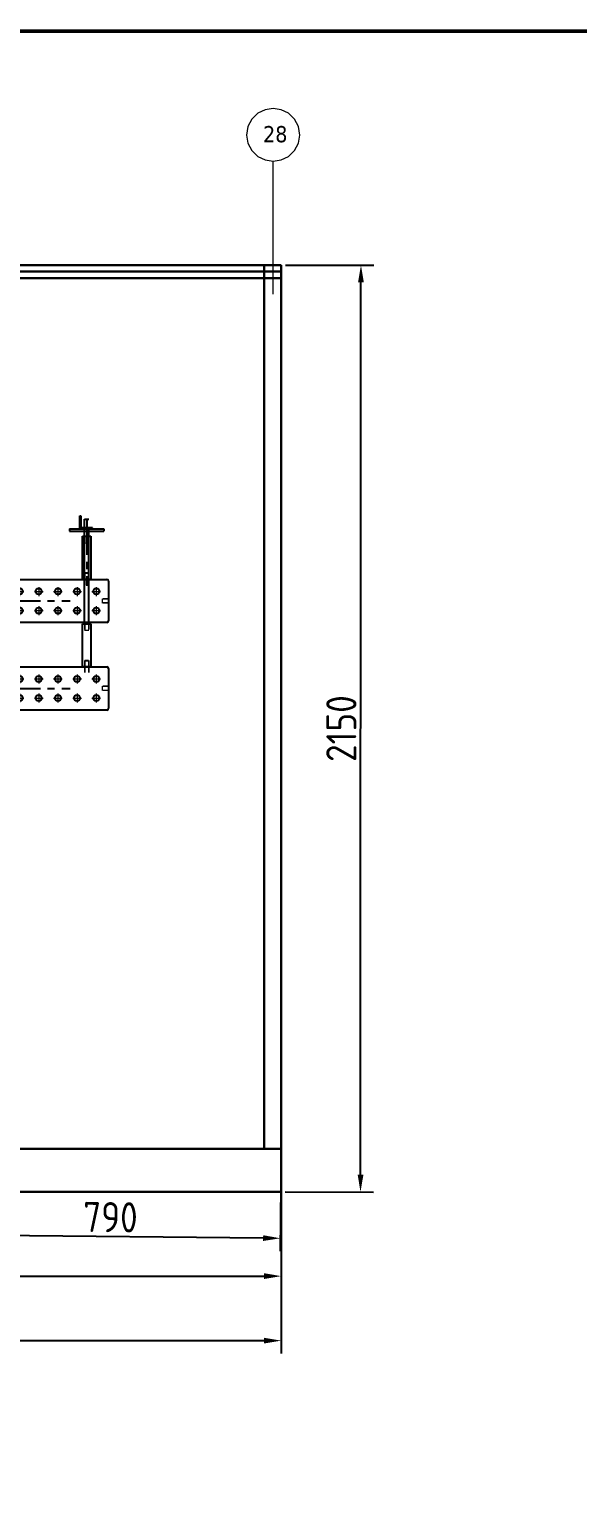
# Model space of a CAD drawing. Header units: millimetres. Extents: x 51831 to 122350, y -311274 to -161296.
# Drawn here: x 58602 to 59875, y -164942 to -161538 of the extents above; entities that cross this region are included whole.
import ezdxf

# ---------------------------------------------------------------- set-up
doc = ezdxf.new("R2010")
doc.units = ezdxf.units.MM
doc.header["$LTSCALE"] = 13
for name, pattern in [('CENTER', [50.8, 31.75, -6.35, 6.35, -6.35]), ('CENTERX2', [101.6, 63.5, -12.7, 12.7, -12.7]), ('点画线', [18, 12, -2, 2, -2]), ('虚线', [2, 1, -1])]:
    doc.linetypes.add(name, pattern=pattern)
doc.layers.get('0').update_dxf_attribs({"color": 1, "linetype": 'CENTER'})
doc.layers.add('1', color=4, linetype='Continuous')
doc.layers.add('粗实线', color=4, linetype='Continuous')
doc.layers.add('中心线层', color=1, linetype='点画线', lineweight=18, true_color=0xff0000)
for name, color, linetype, lineweight in [('标注、文本', 3, 'Continuous', 25), ('虚线层', 6, '虚线', 18), ('铁心', 3, 'Continuous', 0)]:
    doc.layers.add(name, color=color, linetype=linetype, lineweight=lineweight)
doc.styles.get("Standard").update_dxf_attribs({"font": 'gbenor.shx', "bigfont": 'gbcbig.shx'})
doc.styles.add('Tahoma$001', font='tahoma.ttf', dxfattribs={"height": 2.159784})
doc.dimstyles.new('1-15', dxfattribs={"dimscale": 20, "dimtxt": 3.5, "dimasz": 2, "dimexe": 1.5, "dimexo": 0.5, "dimgap": 0.5, "dimtad": 1, "dimtoh": 1, "dimdec": 1, "dimdsep": 46, "dimtxsty": 'Standard', "dimcen": 2.5, "dimclrd": 3, "dimclre": 3, "dimclrt": 3, "dimadec": 0, "dimazin": 2, "dimtfac": 1, "dimtdec": 1, "dimtmove": 0, "dimatfit": 2, "dimfxl": 1, "dimarcsym": 0})

# ---------------------------------------------------------------- blocks, each defined once
blk = doc.blocks.new('25560')
blk.add_line((54442, -153783), (54442, -153791))
at = {"layer": '1', "color": 1, "linetype": 'CENTERX2', "lineweight": -3, "ltscale": 0.1}
blk.add_line((54069, -153787), (54353, -153787), dxfattribs=at)
at = {"layer": '中心线层'}
for p, q in [((54180.9, -153764.8), (54200.9, -153764.8)), ((54190.9, -153754.8), (54190.9, -153774.8)), ((54190.9, -153755.1), (54190.9, -153775.7)), ((54225.4, -153764.8), (54245.4, -153764.8)), ((54235.4, -153754.8), (54235.4, -153774.8)), ((54235.4, -153755.1), (54235.4, -153775.7)), ((54269.9, -153764.8), (54289.9, -153764.8)), ((54279.9, -153754.8), (54279.9, -153774.8)), ((54279.9, -153755.1), (54279.9, -153775.7)), ((54314.4, -153764.8), (54334.4, -153764.8)), ((54324.4, -153754.8), (54324.4, -153774.8)), ((54324.4, -153755.1), (54324.4, -153775.7)), ((54358.9, -153764.8), (54378.9, -153764.8)), ((54368.9, -153754.8), (54368.9, -153774.8)), ((54368.9, -153755.1), (54368.9, -153775.7)), ((54403.4, -153764.8), (54423.4, -153764.8)), ((54413.4, -153754.8), (54413.4, -153774.8)), ((54413.4, -153755.1), (54413.4, -153775.7)), ((54180.9, -153809.3), (54200.9, -153809.3)), ((54190.9, -153799), (54190.9, -153819.6)), ((54190.9, -153799.3), (54190.9, -153819.3)), ((54225.4, -153809.3), (54245.4, -153809.3)), ((54235.4, -153799), (54235.4, -153819.6)), ((54235.4, -153799.3), (54235.4, -153819.3)), ((54269.9, -153809.3), (54289.9, -153809.3)), ((54279.9, -153799), (54279.9, -153819.6)), ((54279.9, -153799.3), (54279.9, -153819.3)), ((54314.4, -153809.3), (54334.4, -153809.3)), ((54324.4, -153799), (54324.4, -153819.6)), ((54324.4, -153799.3), (54324.4, -153819.3)), ((54358.9, -153809.3), (54378.9, -153809.3)), ((54368.9, -153799), (54368.9, -153819.6)), ((54368.9, -153799.3), (54368.9, -153819.3)), ((54403.4, -153809.3), (54423.4, -153809.3)), ((54413.4, -153799), (54413.4, -153819.6)), ((54413.4, -153799.3), (54413.4, -153819.3))]:
    blk.add_line(p, q, dxfattribs=at)
at = {"layer": '粗实线'}
for p, q in [((54069, -153833.8), (54069, -153739.1)), ((54088, -153738.1), (54070, -153738.1)), ((54089, -153751.1), (54089, -153739.1)), ((54134, -153762.1), (54134, -153741.1)), ((54134, -153762.1), (54134, -153741.1)), ((54138, -153737.1), (54438, -153737)), ((54138, -153737.1), (54240, -153737.1)), ((54442, -153741), (54442, -153833)), ((54118, -153754), (54089.9, -153752.1)), ((54119, -153787.1), (54119, -153755)), ((54146, -153762.1), (54119, -153762.1)), ((54146, -153762.1), (54149, -153765.1)), ((54146, -153762.1), (54146, -153812.1)), ((54146, -153767.1), (54146, -153807.1)), ((54149, -153809.1), (54149, -153765.1)), ((54146, -153812.1), (54069, -153812.1)), ((54119, -153819.1), (54119, -153812.1)), ((54134, -153833.1), (54134, -153812.1)), ((54134, -153833.1), (54134, -153812.1)), ((54146, -153812.1), (54149, -153809.1)), ((54069, -153823.9), (54069, -153823.1)), ((54069, -153823.9), (54069.9, -153824.7)), ((54069.9, -153824.7), (54069, -153825.6)), ((54069, -153826.8), (54069, -153825.6)), ((54069, -153826.8), (54069.9, -153827.7)), ((54069.9, -153827.7), (54069, -153828.6)), ((54069, -153830.8), (54069, -153828.6)), ((54069, -153830.8), (54069.9, -153831.7)), ((54069.9, -153831.7), (54069, -153832.6)), ((54069, -153835.1), (54069, -153832.6)), ((54088, -153836.1), (54070, -153836.1)), ((54089, -153835.1), (54089, -153823)), ((54118, -153820.1), (54089.9, -153822)), ((54438, -153837), (54138, -153837.1)), ((54240.1, -153837.1), (54138, -153837.1))]:
    blk.add_line(p, q, dxfattribs=at)
for centre in [(54190.9, -153764.8), (54235.4, -153764.8), (54279.9, -153764.8), (54324.4, -153764.8), (54368.9, -153764.8), (54413.4, -153764.8), (54190.9, -153809.3), (54235.4, -153809.3), (54279.9, -153809.3), (54324.4, -153809.3), (54368.9, -153809.3), (54413.4, -153809.3)]:
    blk.add_circle(centre, 7, dxfattribs=at)
for centre, radius, start, end in [((54070, -153739.1), 1, 90, 180), ((54088, -153739.1), 1, 0, 90), ((54138, -153741.1), 4, 90, 180), ((54138, -153741.1), 4, 90, 180), ((54438, -153741), 4, 0, 90), ((54090, -153751.1), 1, 180, 266.1859), ((54118, -153755), 1, 0, 86.1859), ((54068, -153823.1), 1, 0, 90), ((54070, -153835.1), 1, 180, 270), ((54088, -153835.1), 1, 270, 0), ((54090, -153823), 1, 93.8141, 180), ((54118, -153819.1), 1, 273.8141, 0), ((54138, -153833.1), 4, 180, 270), ((54138, -153833.1), 4, 180, 270), ((54438, -153833), 4, 270, 0)]:
    blk.add_arc(centre, radius, start, end, dxfattribs=at)
at = {"layer": '虚线层'}
for p, q in [((54134, -153812.1), (54134, -153762.1)), ((54442, -153782), (54427, -153782)), ((54427, -153782), (54427, -153792)), ((54442, -153782.6), (54427, -153782.6)), ((54442, -153791.5), (54427, -153791.5)), ((54442, -153792), (54427, -153792))]:
    blk.add_line(p, q, dxfattribs=at)
blk = doc.blocks.new('*D1084')
at = {"layer": 'Defpoints', "color": 0, "transparency": 16777216}
for p in [(57380.8, -164234.9), (59186.8, -164234.9), (59186.8, -164430.1)]:
    blk.add_point(p, dxfattribs=at)
at = {"layer": '标注、文本', "color": 3, "lineweight": -2, "transparency": 16777216}
for p, q in [((57380.8, -164244.9), (57380.8, -164460.1)), ((59186.8, -164244.9), (59186.8, -164460.1)), ((57420.8, -164430.1), (59146.8, -164430.1))]:
    blk.add_line(p, q, dxfattribs=at)
at = {"layer": '标注、文本', "color": 3, "transparency": 16777216}
for points in [[(57420.8, -164423.4), (57420.8, -164436.8), (57380.8, -164430.1)], [(59146.8, -164423.4), (59146.8, -164436.8), (59186.8, -164430.1)]]:
    blk.add_solid(points, dxfattribs=at)
at = {"layer": '标注、文本', "color": 3, "transparency": 16777216, "insert": (58283.8, -164385.1), "char_height": 70, "attachment_point": 5}
blk.add_mtext('1806', dxfattribs=at)
blk = doc.blocks.new('*D1094')
at = {"layer": 'Defpoints', "color": 0, "transparency": 16777216}
for p in [(58396.8, -164126.9), (59186.8, -164134.9), (58394.7, -164334.3)]:
    blk.add_point(p, dxfattribs=at)
at = {"layer": '标注、文本', "color": 3, "lineweight": -2, "transparency": 16777216}
for p, q in [((58396.7, -164136.9), (58394.4, -164364.3)), ((59186.7, -164144.9), (59184.4, -164372.3)), ((59144.7, -164341.9), (58434.7, -164334.7))]:
    blk.add_line(p, q, dxfattribs=at)
at = {"layer": '标注、文本', "color": 3, "transparency": 16777216}
for points in [[(58434.8, -164328), (58434.7, -164341.3), (58394.7, -164334.3)], [(59144.8, -164335.2), (59144.7, -164348.5), (59184.7, -164342.3)]]:
    blk.add_solid(points, dxfattribs=at)
at = {"layer": '标注、文本', "color": 3, "transparency": 16777216, "insert": (58790.2, -164293.3), "char_height": 70, "attachment_point": 5, "rotation": 359.4198}
blk.add_mtext('790', dxfattribs=at)
blk = doc.blocks.new('*D1095')
at = {"layer": 'Defpoints', "color": 0, "transparency": 16777216}
for p in [(59186.8, -162084.9), (59371.8, -162085), (59185.8, -164234.9)]:
    blk.add_point(p, dxfattribs=at)
at = {"layer": '标注、文本', "color": 3, "lineweight": -2, "transparency": 16777216}
for p, q in [((59196.8, -162084.9), (59401.8, -162085)), ((59370.8, -164195), (59371.8, -162125)), ((59195.8, -164234.9), (59400.8, -164235))]:
    blk.add_line(p, q, dxfattribs=at)
at = {"layer": '标注、文本', "color": 3, "transparency": 16777216}
for points in [[(59365.1, -162125), (59378.5, -162125), (59371.8, -162085)], [(59364.2, -164195), (59377.5, -164195), (59370.8, -164235)]]:
    blk.add_solid(points, dxfattribs=at)
at = {"layer": '标注、文本', "color": 3, "transparency": 16777216, "insert": (59326.3, -163160), "char_height": 70, "attachment_point": 5, "rotation": 89.973}
blk.add_mtext('2150', dxfattribs=at)
blk = doc.blocks.new('*D1100')
at = {"layer": 'Defpoints', "color": 0, "transparency": 16777216}
for p in [(56415.9, -164061.9), (59186.8, -164061.9), (59186.8, -164579.7)]:
    blk.add_point(p, dxfattribs=at)
at = {"layer": '标注、文本', "color": 3, "lineweight": -2, "transparency": 16777216}
for p, q in [((56415.9, -164071.9), (56415.9, -164609.7)), ((59186.8, -164071.9), (59186.8, -164609.7)), ((56455.9, -164579.7), (59146.8, -164579.7))]:
    blk.add_line(p, q, dxfattribs=at)
at = {"layer": '标注、文本', "color": 3, "transparency": 16777216}
for points in [[(56455.9, -164573.1), (56455.9, -164586.4), (56415.9, -164579.7)], [(59146.8, -164573.1), (59146.8, -164586.4), (59186.8, -164579.7)]]:
    blk.add_solid(points, dxfattribs=at)
at = {"layer": '标注、文本', "color": 3, "transparency": 16777216, "insert": (57801.4, -164534.7), "char_height": 70, "attachment_point": 5}
blk.add_mtext('2771', dxfattribs=at)

msp = doc.modelspace()

# ---------------------------------------------------------------- linework, layer by layer
for p, q in [((58731.005, -162713.907), (58739.005, -162713.907)), ((58731.005, -162798.907), (58739.005, -162798.907)), ((58731.005, -162813.907), (58739.005, -162813.907)), ((58731.027, -162916.907), (58739.027, -162916.907)), ((58731.027, -163001.907), (58739.027, -163001.907)), ((58731.027, -163016.907), (58739.027, -163016.907))]:
    msp.add_line(p, q)
at = {"layer": '1', "color": 1, "linetype": 'CENTERX2', "lineweight": -3, "ltscale": 0.1}
msp.add_line((58735.005, -162674.3), (58735.005, -162828.897), dxfattribs=at)
at = {"layer": '1', "const_width": 8.634}
msp.add_lwpolyline([(52472.729, -168350.488), (61945.049, -168350.488), (61945.049, -161542.258), (52472.729, -161542.258), (52472.729, -168350.488)], dxfattribs=at)
at = {"layer": '标注、文本', "color": 4, "lineweight": 30}
for p, q in [((59186.844, -162084.934), (59186.844, -164234.902)), ((58462.843, -164134.902), (59186.844, -164134.902)), ((59186.844, -164234.902), (57380.844, -164234.902))]:
    msp.add_line(p, q, dxfattribs=at)
at = {"layer": '标注、文本'}
for p, q in [((58695.005, -162696.402), (58775.005, -162696.402)), ((58695.005, -162696.402), (58695.005, -162701.632)), ((58718.755, -162696.402), (58718.755, -162666.402)), ((58718.755, -162666.402), (58721.255, -162666.402)), ((58718.755, -162696.402), (58748.755, -162696.402)), ((58721.255, -162666.402), (58721.255, -162693.902)), ((58748.755, -162693.902), (58721.255, -162693.902)), ((58730.005, -162916.907), (58730.005, -162674.3)), ((58730.005, -162674.3), (58740.005, -162674.3)), ((58740.027, -162916.907), (58740.009, -162696.402)), ((58748.755, -162696.402), (58748.755, -162693.902)), ((58775.005, -162696.402), (58775.005, -162701.632)), ((58695.005, -162701.632), (58775.005, -162701.632)), ((58725.005, -162713.907), (58745.005, -162713.907)), ((58725.005, -162813.907), (58725.005, -162713.907)), ((58745.005, -162713.907), (58745.005, -162813.907)), ((58745.005, -162813.907), (58725.005, -162813.907)), ((58725.027, -162916.907), (58745.027, -162916.907)), ((58725.027, -163016.907), (58725.027, -162916.907)), ((58745.027, -162916.907), (58745.027, -163016.907)), ((58745.027, -163016.907), (58725.027, -163016.907))]:
    msp.add_line(p, q, dxfattribs=at)
at = {"layer": '粗实线', "lineweight": 30}
for p, q in [((58396.844, -162084.934), (59186.844, -162084.934)), ((58396.844, -162084.934), (59136.844, -162084.934)), ((58396.844, -162099.934), (59186.844, -162099.934)), ((58396.844, -162099.934), (59136.844, -162099.934)), ((58396.844, -162114.934), (59186.844, -162114.934)), ((59146.844, -164134.902), (59146.844, -162084.934))]:
    msp.add_line(p, q, dxfattribs=at)
at = {"layer": '虚线层'}
for p, q in [((58730.005, -162713.907), (58730.005, -162728.907)), ((58730.005, -162713.907), (58740.005, -162713.907)), ((58730.005, -162728.907), (58740.005, -162728.907)), ((58730.563, -162713.907), (58730.563, -162728.907)), ((58739.446, -162713.907), (58739.446, -162728.907)), ((58740.005, -162713.907), (58740.005, -162728.907)), ((58730.005, -162798.907), (58730.005, -162813.907)), ((58730.005, -162813.907), (58730.005, -162828.907)), ((58730.563, -162798.907), (58730.563, -162813.907)), ((58730.563, -162813.907), (58730.563, -162828.907)), ((58739.446, -162798.907), (58739.446, -162813.907)), ((58739.446, -162813.907), (58739.446, -162828.907)), ((58740.005, -162798.907), (58740.005, -162813.907)), ((58740.005, -162813.907), (58740.005, -162828.907)), ((58730.027, -162916.907), (58730.027, -162931.907)), ((58730.027, -162916.907), (58740.027, -162916.907)), ((58730.027, -162931.907), (58740.027, -162931.907)), ((58730.585, -162916.907), (58730.585, -162931.907)), ((58739.469, -162916.907), (58739.469, -162931.907)), ((58740.027, -162916.907), (58740.027, -162931.907)), ((58730.027, -163001.907), (58730.027, -163016.907)), ((58730.585, -163001.907), (58730.585, -163016.907)), ((58739.469, -163001.907), (58739.469, -163016.907)), ((58740.027, -163001.907), (58740.027, -163016.907)), ((58730.027, -163016.907), (58730.027, -163031.907)), ((58730.585, -163016.907), (58730.585, -163031.907)), ((58739.469, -163016.907), (58739.469, -163031.907)), ((58740.027, -163016.907), (58740.027, -163031.907))]:
    msp.add_line(p, q, dxfattribs=at)
at = {"layer": '铁心'}
msp.add_lwpolyline([(59229.762, -161783.419), (59226.449, -161763.54), (59217.413, -161746.373), (59203.559, -161732.518), (59186.391, -161724.988), (59168.018, -161721.675), (59149.345, -161724.988), (59132.478, -161732.518), (59118.624, -161746.373), (59109.287, -161763.54), (59106.275, -161783.419), (59109.287, -161802.092), (59118.624, -161818.959), (59132.478, -161832.814), (59149.345, -161840.644), (59168.018, -161843.656), (59186.391, -161840.644), (59203.559, -161832.814), (59217.413, -161818.959), (59226.449, -161802.092)], close=True, dxfattribs=at)
msp.add_lwpolyline([(59168.018, -162152.028), (59168.018, -161843.656), (59168.018, -161843.656)], dxfattribs=at)

# ---------------------------------------------------------------- block references
at = {"layer": '标注、文本'}
for p in [(4343.868, -9076.883), (4343.868, -9279.883)]:
    msp.add_blockref('25560', p, dxfattribs=at)

# ---------------------------------------------------------------- texts
at = {"layer": '铁心', "style": 'Tahoma$001'}
msp.add_text('28', height=37.5893, dxfattribs=at).set_placement((59144.604, -161799.841))

# ---------------------------------------------------------------- dimensions: what is measured, and where the dimension line sits
at = {"layer": '标注、文本'}
for p1, p2, distance, picture, middle in [((59185.832, -164234.902), (59186.844, -162084.934), -184.988, '*D1095', (59326.326, -163159.984)), ((59186.844, -164134.902), (58396.844, -164126.902), 207.369, '*D1094', (58790.2, -164293.263))]:
    dim = msp.add_aligned_dim(p1=p1, p2=p2, distance=distance, dimstyle='1-15', dxfattribs=at)
    dim.commit()
    dim.dimension.update_dxf_attribs({"geometry": picture, "text_midpoint": middle})
for base, p1, p2, picture, middle in [((59186.844, -164579.748), (56415.863, -164061.855), (59186.844, -164061.855), '*D1100', (57801.353, -164534.748)), ((59186.844, -164430.116), (57380.844, -164234.902), (59186.844, -164234.902), '*D1084', (58283.844, -164385.116))]:
    dim = msp.add_linear_dim(base=base, p1=p1, p2=p2, dimstyle='1-15', dxfattribs=at)
    dim.commit()
    dim.dimension.update_dxf_attribs({"geometry": picture, "text_midpoint": middle})

doc.saveas('drawing.dxf')
